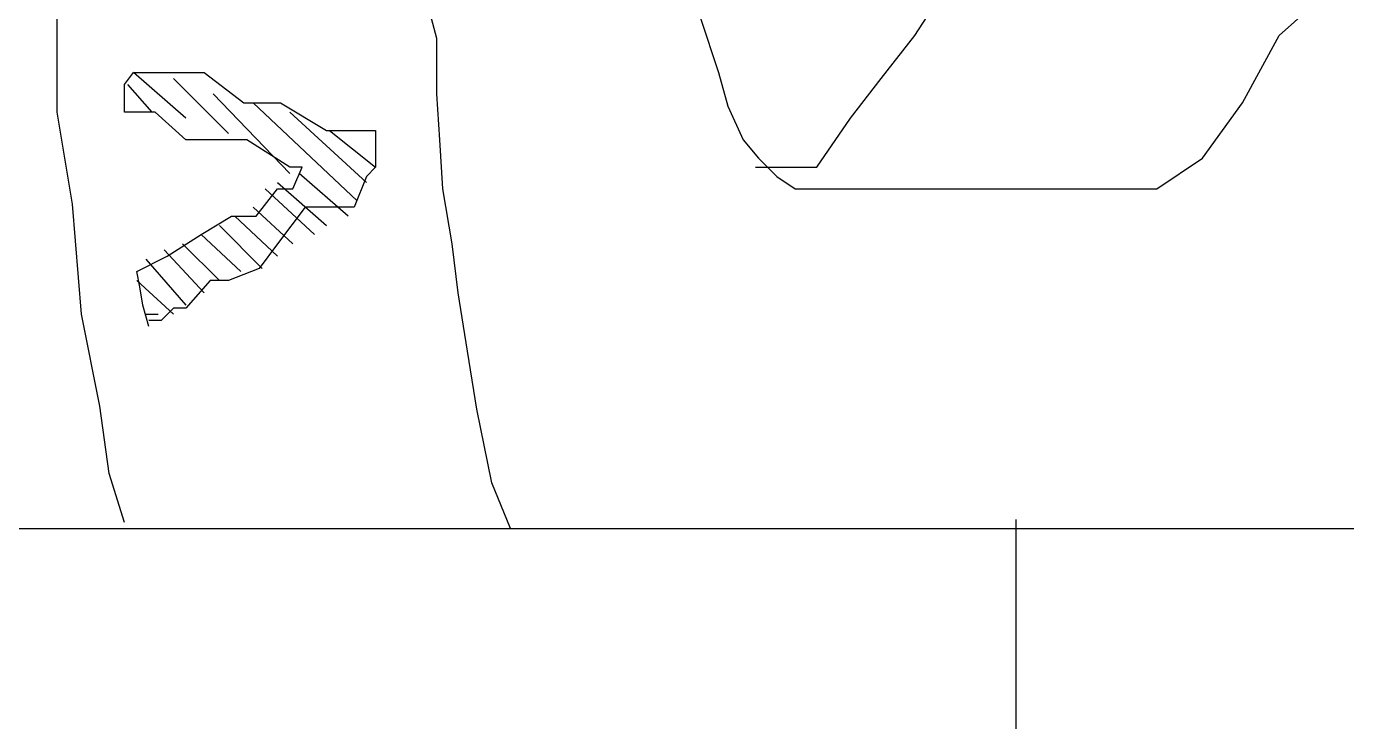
# Model space of a CAD drawing. Extents: x 747954 to 748544, y 4317181 to 4318208.
# Drawn here: x 747988.87 to 747993.18, y 4318047.51 to 4318049.78 of the extents above; entities that cross this region are included whole.
import ezdxf

# ---------------------------------------------------------------- set-up
doc = ezdxf.new("R2010")
doc.units = 0
doc.layers.get('0').update_dxf_attribs({"linetype": 'CONTINUOUS'})

msp = doc.modelspace()

# ---------------------------------------------------------------- linework, layer by layer
at = {"color": 0, "linetype": 'CONTINUOUS'}
for p, q in [((747991.77, 4318049.75), (747991.88, 4318049.92)), ((747991.77, 4318049.75), (747991.88, 4318049.92)), ((747988.97, 4318049.66), (747988.97, 4318049.91)), ((747988.97, 4318049.66), (747988.97, 4318049.91)), ((747990.21, 4318049.74), (747990.18, 4318049.85)), ((747990.21, 4318049.74), (747990.18, 4318049.85)), ((747992.96, 4318049.75), (747993.06, 4318049.84)), ((747992.96, 4318049.75), (747993.06, 4318049.84)), ((747991.07, 4318049.81), (747991.13, 4318049.63)), ((747991.07, 4318049.81), (747991.13, 4318049.63)), ((747991.66, 4318049.61), (747991.77, 4318049.75)), ((747991.66, 4318049.61), (747991.77, 4318049.75)), ((747992.84, 4318049.53), (747992.96, 4318049.75)), ((747992.84, 4318049.53), (747992.96, 4318049.75)), ((747990.21, 4318049.56), (747990.21, 4318049.74)), ((747990.21, 4318049.56), (747990.21, 4318049.74)), ((747988.97, 4318049.5), (747988.97, 4318049.66)), ((747988.97, 4318049.5), (747988.97, 4318049.66)), ((747989.19, 4318049.59), (747989.22, 4318049.63)), ((747989.19, 4318049.59), (747989.22, 4318049.63)), ((747989.39, 4318049.48), (747989.22, 4318049.63)), ((747989.22, 4318049.63), (747989.25, 4318049.63)), ((747989.39, 4318049.48), (747989.22, 4318049.63)), ((747989.22, 4318049.63), (747989.25, 4318049.63)), ((747989.25, 4318049.63), (747989.32, 4318049.63)), ((747989.25, 4318049.63), (747989.32, 4318049.63)), ((747989.32, 4318049.63), (747989.45, 4318049.63)), ((747989.32, 4318049.63), (747989.45, 4318049.63)), ((747989.45, 4318049.63), (747989.58, 4318049.53)), ((747989.45, 4318049.63), (747989.58, 4318049.53)), ((747991.13, 4318049.63), (747991.16, 4318049.52)), ((747991.13, 4318049.63), (747991.16, 4318049.52)), ((747989.19, 4318049.5), (747989.19, 4318049.59)), ((747989.19, 4318049.5), (747989.19, 4318049.59)), ((747989.2, 4318049.59), (747989.28, 4318049.5)), ((747989.2, 4318049.59), (747989.28, 4318049.5)), ((747989.35, 4318049.61), (747989.53, 4318049.43)), ((747989.35, 4318049.61), (747989.53, 4318049.43)), ((747991.56, 4318049.48), (747991.66, 4318049.61)), ((747991.56, 4318049.48), (747991.66, 4318049.61)), ((747989.73, 4318049.3), (747989.48, 4318049.56)), ((747989.73, 4318049.3), (747989.48, 4318049.56)), ((747989.58, 4318049.53), (747989.7, 4318049.53)), ((747989.58, 4318049.53), (747989.7, 4318049.53)), ((747989.61, 4318049.53), (747989.95, 4318049.21)), ((747989.61, 4318049.53), (747989.95, 4318049.21)), ((747989.7, 4318049.53), (747989.85, 4318049.44)), ((747989.7, 4318049.53), (747989.85, 4318049.44)), ((747990.22, 4318049.41), (747990.21, 4318049.56)), ((747990.22, 4318049.41), (747990.21, 4318049.56)), ((747992.71, 4318049.35), (747992.84, 4318049.53)), ((747992.71, 4318049.35), (747992.84, 4318049.53)), ((747989.02, 4318049.2), (747988.97, 4318049.5)), ((747989.02, 4318049.2), (747988.97, 4318049.5)), ((747989.23, 4318049.5), (747989.19, 4318049.5)), ((747989.23, 4318049.5), (747989.19, 4318049.5)), ((747989.29, 4318049.5), (747989.23, 4318049.5)), ((747989.29, 4318049.5), (747989.23, 4318049.5)), ((747989.39, 4318049.41), (747989.29, 4318049.5)), ((747989.39, 4318049.41), (747989.29, 4318049.5)), ((747989.98, 4318049.27), (747989.73, 4318049.5)), ((747989.98, 4318049.27), (747989.73, 4318049.5)), ((747991.16, 4318049.52), (747991.21, 4318049.41)), ((747991.16, 4318049.52), (747991.21, 4318049.41)), ((747991.45, 4318049.32), (747991.56, 4318049.48)), ((747991.45, 4318049.32), (747991.56, 4318049.48)), ((747989.48, 4318049.41), (747989.39, 4318049.41)), ((747989.48, 4318049.41), (747989.39, 4318049.41)), ((747989.59, 4318049.41), (747989.48, 4318049.41)), ((747989.59, 4318049.41), (747989.48, 4318049.41)), ((747989.73, 4318049.32), (747989.59, 4318049.41)), ((747989.73, 4318049.32), (747989.59, 4318049.41)), ((747989.85, 4318049.44), (747989.94, 4318049.44)), ((747989.85, 4318049.44), (747989.94, 4318049.44)), ((747989.86, 4318049.44), (747990.01, 4318049.32)), ((747989.86, 4318049.44), (747990.01, 4318049.32)), ((747989.94, 4318049.44), (747990.01, 4318049.44)), ((747989.94, 4318049.44), (747990.01, 4318049.44)), ((747990.01, 4318049.44), (747990.01, 4318049.32)), ((747990.01, 4318049.44), (747990.01, 4318049.32)), ((747990.23, 4318049.25), (747990.22, 4318049.41)), ((747990.23, 4318049.25), (747990.22, 4318049.41)), ((747991.21, 4318049.41), (747991.26, 4318049.35)), ((747991.21, 4318049.41), (747991.26, 4318049.35)), ((747989.77, 4318049.32), (747989.73, 4318049.32)), ((747989.77, 4318049.32), (747989.73, 4318049.32)), ((747989.74, 4318049.25), (747989.77, 4318049.32)), ((747989.74, 4318049.25), (747989.77, 4318049.32)), ((747990.01, 4318049.32), (747989.98, 4318049.29)), ((747990.01, 4318049.32), (747989.98, 4318049.29)), ((747991.25, 4318049.32), (747991.3, 4318049.32)), ((747991.25, 4318049.32), (747991.3, 4318049.32)), ((747991.26, 4318049.35), (747991.32, 4318049.29)), ((747991.26, 4318049.35), (747991.32, 4318049.29)), ((747991.3, 4318049.32), (747991.38, 4318049.32)), ((747991.3, 4318049.32), (747991.38, 4318049.32)), ((747991.38, 4318049.32), (747991.45, 4318049.32)), ((747991.38, 4318049.32), (747991.45, 4318049.32)), ((747992.56, 4318049.25), (747992.71, 4318049.35)), ((747992.56, 4318049.25), (747992.71, 4318049.35)), ((747989.69, 4318049.27), (747989.85, 4318049.13)), ((747989.69, 4318049.27), (747989.85, 4318049.13)), ((747989.92, 4318049.16), (747989.76, 4318049.3)), ((747989.92, 4318049.16), (747989.76, 4318049.3)), ((747989.98, 4318049.29), (747989.94, 4318049.19)), ((747989.98, 4318049.29), (747989.94, 4318049.19)), ((747991.32, 4318049.29), (747991.38, 4318049.25)), ((747991.32, 4318049.29), (747991.38, 4318049.25)), ((747989.62, 4318049.16), (747989.69, 4318049.25)), ((747989.62, 4318049.16), (747989.69, 4318049.25)), ((747989.81, 4318049.1), (747989.65, 4318049.25)), ((747989.81, 4318049.1), (747989.65, 4318049.25)), ((747989.69, 4318049.25), (747989.74, 4318049.25)), ((747989.69, 4318049.25), (747989.74, 4318049.25)), ((747990.26, 4318049.07), (747990.23, 4318049.25)), ((747990.26, 4318049.07), (747990.23, 4318049.25)), ((747991.38, 4318049.25), (747991.44, 4318049.25)), ((747991.38, 4318049.25), (747991.44, 4318049.25)), ((747991.44, 4318049.25), (747991.55, 4318049.25)), ((747991.44, 4318049.25), (747991.55, 4318049.25)), ((747991.55, 4318049.25), (747991.71, 4318049.25)), ((747991.55, 4318049.25), (747991.71, 4318049.25)), ((747991.71, 4318049.25), (747991.83, 4318049.25)), ((747991.71, 4318049.25), (747991.83, 4318049.25)), ((747991.83, 4318049.25), (747991.94, 4318049.25)), ((747991.83, 4318049.25), (747991.94, 4318049.25)), ((747991.94, 4318049.25), (747992.1, 4318049.25)), ((747991.94, 4318049.25), (747992.1, 4318049.25)), ((747992.1, 4318049.25), (747992.2, 4318049.25)), ((747992.1, 4318049.25), (747992.2, 4318049.25)), ((747992.2, 4318049.25), (747992.33, 4318049.25)), ((747992.2, 4318049.25), (747992.33, 4318049.25)), ((747992.33, 4318049.25), (747992.46, 4318049.25)), ((747992.33, 4318049.25), (747992.46, 4318049.25)), ((747992.46, 4318049.25), (747992.56, 4318049.25)), ((747992.46, 4318049.25), (747992.56, 4318049.25)), ((747989.05, 4318048.84), (747989.02, 4318049.2)), ((747989.05, 4318048.84), (747989.02, 4318049.2)), ((747989.61, 4318049.19), (747989.74, 4318049.07)), ((747989.61, 4318049.19), (747989.74, 4318049.07)), ((747989.78, 4318049.19), (747989.69, 4318049.07)), ((747989.78, 4318049.19), (747989.69, 4318049.07)), ((747989.88, 4318049.19), (747989.78, 4318049.19)), ((747989.88, 4318049.19), (747989.78, 4318049.19)), ((747989.94, 4318049.19), (747989.88, 4318049.19)), ((747989.94, 4318049.19), (747989.88, 4318049.19)), ((747989.44, 4318049.1), (747989.54, 4318049.16)), ((747989.44, 4318049.1), (747989.54, 4318049.16)), ((747989.54, 4318049.16), (747989.62, 4318049.16)), ((747989.54, 4318049.16), (747989.62, 4318049.16)), ((747989.69, 4318049.03), (747989.55, 4318049.16)), ((747989.69, 4318049.03), (747989.55, 4318049.16)), ((747989.33, 4318049.03), (747989.44, 4318049.1)), ((747989.33, 4318049.03), (747989.44, 4318049.1)), ((747989.57, 4318048.98), (747989.44, 4318049.1)), ((747989.57, 4318048.98), (747989.44, 4318049.1)), ((747989.5, 4318049.13), (747989.64, 4318048.99)), ((747989.5, 4318049.13), (747989.64, 4318048.99)), ((747989.38, 4318049.07), (747989.5, 4318048.95)), ((747989.38, 4318049.07), (747989.5, 4318048.95)), ((747989.69, 4318049.07), (747989.63, 4318048.99)), ((747989.69, 4318049.07), (747989.63, 4318048.99)), ((747990.28, 4318048.91), (747990.26, 4318049.07)), ((747990.28, 4318048.91), (747990.26, 4318049.07)), ((747989.23, 4318048.98), (747989.33, 4318049.03)), ((747989.23, 4318048.98), (747989.33, 4318049.03)), ((747989.26, 4318049.02), (747989.39, 4318048.87)), ((747989.26, 4318049.02), (747989.39, 4318048.87)), ((747989.45, 4318048.91), (747989.32, 4318049.05)), ((747989.45, 4318048.91), (747989.32, 4318049.05)), ((747989.24, 4318048.93), (747989.23, 4318048.98)), ((747989.24, 4318048.93), (747989.23, 4318048.98)), ((747989.63, 4318048.99), (747989.53, 4318048.95)), ((747989.63, 4318048.99), (747989.53, 4318048.95)), ((747989.35, 4318048.84), (747989.23, 4318048.95)), ((747989.35, 4318048.84), (747989.23, 4318048.95)), ((747989.25, 4318048.87), (747989.24, 4318048.93)), ((747989.25, 4318048.87), (747989.24, 4318048.93)), ((747989.47, 4318048.95), (747989.39, 4318048.86)), ((747989.47, 4318048.95), (747989.39, 4318048.86)), ((747989.53, 4318048.95), (747989.47, 4318048.95)), ((747989.53, 4318048.95), (747989.47, 4318048.95)), ((747990.31, 4318048.72), (747990.28, 4318048.91)), ((747990.31, 4318048.72), (747990.28, 4318048.91)), ((747989.11, 4318048.54), (747989.05, 4318048.84)), ((747989.11, 4318048.54), (747989.05, 4318048.84)), ((747989.27, 4318048.8), (747989.25, 4318048.87)), ((747989.27, 4318048.8), (747989.25, 4318048.87)), ((747989.26, 4318048.84), (747989.3, 4318048.84)), ((747989.26, 4318048.84), (747989.3, 4318048.84)), ((747989.35, 4318048.86), (747989.31, 4318048.82)), ((747989.35, 4318048.86), (747989.31, 4318048.82)), ((747989.39, 4318048.86), (747989.35, 4318048.86)), ((747989.39, 4318048.86), (747989.35, 4318048.86)), ((747989.31, 4318048.82), (747989.27, 4318048.82)), ((747989.31, 4318048.82), (747989.27, 4318048.82)), ((747990.34, 4318048.53), (747990.31, 4318048.72)), ((747990.34, 4318048.53), (747990.31, 4318048.72)), ((747989.14, 4318048.32), (747989.11, 4318048.54)), ((747989.14, 4318048.32), (747989.11, 4318048.54)), ((747990.39, 4318048.29), (747990.34, 4318048.53)), ((747990.39, 4318048.29), (747990.34, 4318048.53)), ((747989.19, 4318048.16), (747989.14, 4318048.32)), ((747989.19, 4318048.16), (747989.14, 4318048.32)), ((747990.45, 4318048.14), (747990.39, 4318048.29)), ((747990.45, 4318048.14), (747990.39, 4318048.29)), ((747992.1, 4318048.17), (747992.1, 4318047.97)), ((747992.1, 4318048.17), (747992.1, 4318047.97)), ((747987.6, 4318048.14), (747989.14, 4318048.14)), ((747987.6, 4318048.14), (747989.14, 4318048.14)), ((747989.14, 4318048.14), (747989.22, 4318048.14)), ((747989.14, 4318048.14), (747989.22, 4318048.14)), ((747989.22, 4318048.14), (747990.45, 4318048.14)), ((747989.22, 4318048.14), (747990.45, 4318048.14)), ((747990.45, 4318048.14), (747991.33, 4318048.14)), ((747990.45, 4318048.14), (747991.33, 4318048.14)), ((747991.33, 4318048.14), (747991.92, 4318048.14)), ((747991.33, 4318048.14), (747991.92, 4318048.14)), ((747991.92, 4318048.14), (747992.12, 4318048.14)), ((747991.92, 4318048.14), (747992.12, 4318048.14)), ((747992.12, 4318048.14), (747992.85, 4318048.14)), ((747992.12, 4318048.14), (747992.85, 4318048.14)), ((747992.85, 4318048.14), (747993.26, 4318048.14)), ((747992.85, 4318048.14), (747993.26, 4318048.14)), ((747992.1, 4318047.97), (747992.1, 4318047.32)), ((747992.1, 4318047.97), (747992.1, 4318047.32))]:
    msp.add_line(p, q, dxfattribs=at)

# ---------------------------------------------------------------- meshes
mesh = msp.add_polyface(dxfattribs=at)
corners = [(747954.5, 4317181), (747954.5, 4317181), (747954.5, 4317371.9618), (748262.5, 4317181), (747954.5, 4317546.4935), (748544, 4317181), (747954.5, 4318207.5), (748544, 4317842.0065), (748544, 4318207.5)]
mesh.append_faces([[corners[k] for k in face] for face in [(0, 1, 3, 2), (2, 3, 5, 4), (4, 5, 7, 6), (6, 7, 8, 8)]], dxfattribs={"vtx0": -1, "vtx2": -1, "color": 0})
mesh = msp.add_polyface(dxfattribs=at)
corners = [(747964.5, 4318021), (747964.5, 4318021), (747964.5, 4318195.2713), (748245.58, 4318021), (747964.5, 4318201.5), (748245.58, 4318027.2287), (748245.58, 4318201.5)]
mesh.append_faces([[corners[k] for k in face] for face in [(0, 1, 3, 2), (2, 3, 5, 4), (4, 5, 6, 6)]], dxfattribs={"vtx0": -1, "vtx2": -1, "color": 0})

doc.saveas('drawing.dxf')
